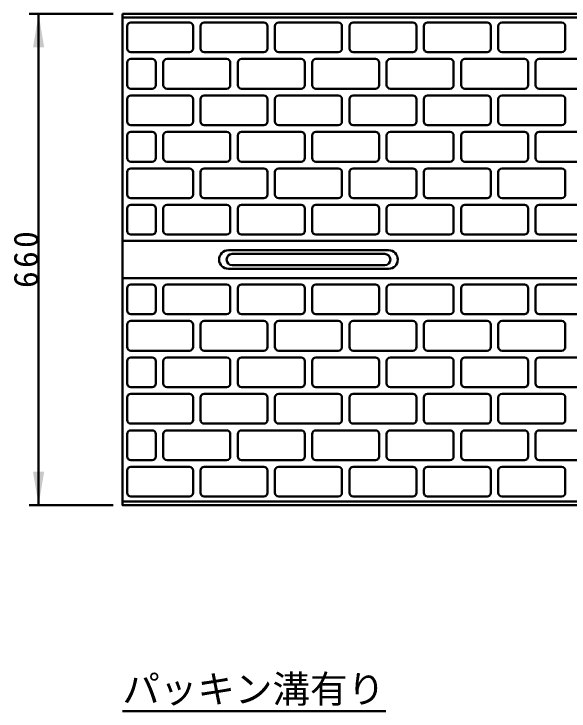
# Model space of a CAD drawing. Units: millimetres, scale not verified. Extents: x -2102 to 2102, y -1485 to 1485.
# Drawn here: x -44 to 552, y 300 to 1049 of the extents above; entities that cross this region are included whole.
import ezdxf
from ezdxf.enums import TextEntityAlignment as Align

# ---------------------------------------------------------------- set-up
doc = ezdxf.new("R2010")
doc.units = ezdxf.units.MM
doc.header["$LTSCALE"] = 5
doc.layers.add('0-0_V-nasSTD', color=7, linetype='Continuous', lineweight=35)
doc.layers.add('0-1_0', color=7, linetype='Continuous', lineweight=50)
doc.styles.add('ＭＳ ゴシック', font='')
doc.styles.get('ＭＳ ゴシック').set_extended_font_data('MS Gothic')

msp = doc.modelspace()

# ---------------------------------------------------------------- linework, layer by layer
at = {"layer": '0-0_V-nasSTD', "lineweight": 50}
for p, q in [((872.475, 1045.142), (72.475, 1045.142)), ((872.475, 805.142), (72.475, 805.142)), ((872.475, 765.142), (72.475, 765.142)), ((872.475, 525.142), (72.475, 525.142))]:
    msp.add_line(p, q, dxfattribs=at)
msp.add_lwpolyline([(72.475, 1049.142), (72.475, 521.142), (1672.475, 521.142), (1672.475, 1049.142)], close=True, dxfattribs=at)
at = {"layer": '0-0_V-nasSTD'}
for points in [[(-23.525, 1013.142), (-17.525, 1049.142), (-11.525, 1013.142)], [(-23.525, 557.142), (-17.525, 521.142), (-11.525, 557.142)]]:
    msp.add_solid(points, dxfattribs=at)
at = {"layer": '0-1_0'}
for p, q in [((62.475, 1049.142), (-27.525, 1049.142)), ((-17.525, 521.142), (-17.525, 1049.142)), ((77.675, 1011.942), (77.675, 1035.942)), ((81.675, 1039.942), (144.475, 1039.942)), ((148.475, 1035.942), (148.475, 1011.942)), ((156.475, 1011.942), (156.475, 1035.942)), ((160.475, 1039.942), (224.475, 1039.942)), ((228.475, 1035.942), (228.475, 1011.942)), ((236.475, 1011.942), (236.475, 1035.942)), ((240.475, 1039.942), (304.475, 1039.942)), ((308.475, 1035.942), (308.475, 1011.942)), ((316.475, 1011.942), (316.475, 1035.942)), ((320.475, 1039.942), (384.475, 1039.942)), ((388.475, 1035.942), (388.475, 1011.942)), ((396.475, 1011.942), (396.475, 1035.942)), ((400.475, 1039.942), (464.475, 1039.942)), ((468.475, 1035.942), (468.475, 1011.942)), ((476.475, 1011.942), (476.475, 1035.942)), ((480.475, 1039.942), (544.475, 1039.942)), ((548.475, 1035.942), (548.475, 1011.942)), ((144.475, 1007.942), (81.675, 1007.942)), ((224.475, 1007.942), (160.475, 1007.942)), ((304.475, 1007.942), (240.475, 1007.942)), ((384.475, 1007.942), (320.475, 1007.942)), ((464.475, 1007.942), (400.475, 1007.942)), ((544.475, 1007.942), (480.475, 1007.942)), ((77.675, 972.742), (77.675, 996.742)), ((81.675, 1000.742), (104.475, 1000.742)), ((108.475, 996.742), (108.475, 972.742)), ((116.475, 972.742), (116.475, 996.742)), ((120.475, 1000.742), (184.475, 1000.742)), ((188.475, 996.742), (188.475, 972.742)), ((196.475, 972.742), (196.475, 996.742)), ((200.475, 1000.742), (264.475, 1000.742)), ((268.475, 996.742), (268.475, 972.742)), ((276.475, 972.742), (276.475, 996.742)), ((280.475, 1000.742), (344.475, 1000.742)), ((348.475, 996.742), (348.475, 972.742)), ((356.475, 972.742), (356.475, 996.742)), ((360.475, 1000.742), (424.475, 1000.742)), ((428.475, 996.742), (428.475, 972.742)), ((436.475, 972.742), (436.475, 996.742)), ((440.475, 1000.742), (504.475, 1000.742)), ((508.475, 996.742), (508.475, 972.742)), ((516.475, 972.742), (516.475, 996.742)), ((520.475, 1000.742), (584.475, 1000.742)), ((104.475, 968.742), (81.675, 968.742)), ((184.475, 968.742), (120.475, 968.742)), ((264.475, 968.742), (200.475, 968.742)), ((344.475, 968.742), (280.475, 968.742)), ((424.475, 968.742), (360.475, 968.742)), ((504.475, 968.742), (440.475, 968.742)), ((584.475, 968.742), (520.475, 968.742)), ((81.675, 961.542), (144.475, 961.542)), ((160.475, 961.542), (224.475, 961.542)), ((240.475, 961.542), (304.475, 961.542)), ((320.475, 961.542), (384.475, 961.542)), ((400.475, 961.542), (464.475, 961.542)), ((480.475, 961.542), (544.475, 961.542)), ((77.675, 933.542), (77.675, 957.542)), ((148.475, 957.542), (148.475, 933.542)), ((156.475, 933.542), (156.475, 957.542)), ((228.475, 957.542), (228.475, 933.542)), ((236.475, 933.542), (236.475, 957.542)), ((308.475, 957.542), (308.475, 933.542)), ((316.475, 933.542), (316.475, 957.542)), ((388.475, 957.542), (388.475, 933.542)), ((396.475, 933.542), (396.475, 957.542)), ((468.475, 957.542), (468.475, 933.542)), ((476.475, 933.542), (476.475, 957.542)), ((548.475, 957.542), (548.475, 933.542)), ((144.475, 929.542), (81.675, 929.542)), ((224.475, 929.542), (160.475, 929.542)), ((304.475, 929.542), (240.475, 929.542)), ((384.475, 929.542), (320.475, 929.542)), ((464.475, 929.542), (400.475, 929.542)), ((544.475, 929.542), (480.475, 929.542)), ((81.675, 922.342), (104.475, 922.342)), ((120.475, 922.342), (184.475, 922.342)), ((200.475, 922.342), (264.475, 922.342)), ((280.475, 922.342), (344.475, 922.342)), ((360.475, 922.342), (424.475, 922.342)), ((440.475, 922.342), (504.475, 922.342)), ((520.475, 922.342), (584.475, 922.342)), ((77.675, 894.342), (77.675, 918.342)), ((108.475, 918.342), (108.475, 894.342)), ((116.475, 894.342), (116.475, 918.342)), ((188.475, 918.342), (188.475, 894.342)), ((196.475, 894.342), (196.475, 918.342)), ((268.475, 918.342), (268.475, 894.342)), ((276.475, 894.342), (276.475, 918.342)), ((348.475, 918.342), (348.475, 894.342)), ((356.475, 894.342), (356.475, 918.342)), ((428.475, 918.342), (428.475, 894.342)), ((436.475, 894.342), (436.475, 918.342)), ((508.475, 918.342), (508.475, 894.342)), ((516.475, 894.342), (516.475, 918.342)), ((104.475, 890.342), (81.675, 890.342)), ((184.475, 890.342), (120.475, 890.342)), ((264.475, 890.342), (200.475, 890.342)), ((344.475, 890.342), (280.475, 890.342)), ((424.475, 890.342), (360.475, 890.342)), ((504.475, 890.342), (440.475, 890.342)), ((584.475, 890.342), (520.475, 890.342)), ((77.675, 855.142), (77.675, 879.142)), ((81.675, 883.142), (144.475, 883.142)), ((148.475, 879.142), (148.475, 855.142)), ((156.475, 855.142), (156.475, 879.142)), ((160.475, 883.142), (224.475, 883.142)), ((228.475, 879.142), (228.475, 855.142)), ((236.475, 855.142), (236.475, 879.142)), ((240.475, 883.142), (304.475, 883.142)), ((308.475, 879.142), (308.475, 855.142)), ((316.475, 855.142), (316.475, 879.142)), ((320.475, 883.142), (384.475, 883.142)), ((388.475, 879.142), (388.475, 855.142)), ((396.475, 855.142), (396.475, 879.142)), ((400.475, 883.142), (464.475, 883.142)), ((468.475, 879.142), (468.475, 855.142)), ((476.475, 855.142), (476.475, 879.142)), ((480.475, 883.142), (544.475, 883.142)), ((548.475, 879.142), (548.475, 855.142)), ((144.475, 851.142), (81.675, 851.142)), ((224.475, 851.142), (160.475, 851.142)), ((304.475, 851.142), (240.475, 851.142)), ((384.475, 851.142), (320.475, 851.142)), ((464.475, 851.142), (400.475, 851.142)), ((544.475, 851.142), (480.475, 851.142)), ((77.675, 815.942), (77.675, 839.942)), ((81.675, 843.942), (104.475, 843.942)), ((108.475, 839.942), (108.475, 815.942)), ((116.475, 815.942), (116.475, 839.942)), ((120.475, 843.942), (184.475, 843.942)), ((188.475, 839.942), (188.475, 815.942)), ((196.475, 815.942), (196.475, 839.942)), ((200.475, 843.942), (264.475, 843.942)), ((268.475, 839.942), (268.475, 815.942)), ((276.475, 815.942), (276.475, 839.942)), ((280.475, 843.942), (344.475, 843.942)), ((348.475, 839.942), (348.475, 815.942)), ((356.475, 815.942), (356.475, 839.942)), ((360.475, 843.942), (424.475, 843.942)), ((428.475, 839.942), (428.475, 815.942)), ((436.475, 815.942), (436.475, 839.942)), ((440.475, 843.942), (504.475, 843.942)), ((508.475, 839.942), (508.475, 815.942)), ((516.475, 815.942), (516.475, 839.942)), ((520.475, 843.942), (584.475, 843.942)), ((104.475, 811.942), (81.675, 811.942)), ((184.475, 811.942), (120.475, 811.942)), ((264.475, 811.942), (200.475, 811.942)), ((344.475, 811.942), (280.475, 811.942)), ((424.475, 811.942), (360.475, 811.942)), ((504.475, 811.942), (440.475, 811.942)), ((584.475, 811.942), (520.475, 811.942)), ((358.475, 795.142), (186.475, 795.142)), ((190.475, 791.142), (354.475, 791.142)), ((186.475, 775.142), (358.475, 775.142)), ((190.475, 779.142), (354.475, 779.142)), ((104.475, 758.342), (81.675, 758.342)), ((184.475, 758.342), (120.475, 758.342)), ((264.475, 758.342), (200.475, 758.342)), ((344.475, 758.342), (280.475, 758.342)), ((424.475, 758.342), (360.475, 758.342)), ((504.475, 758.342), (440.475, 758.342)), ((584.475, 758.342), (520.475, 758.342)), ((77.675, 754.342), (77.675, 730.342)), ((108.475, 730.342), (108.475, 754.342)), ((116.475, 754.342), (116.475, 730.342)), ((188.475, 730.342), (188.475, 754.342)), ((196.475, 754.342), (196.475, 730.342)), ((268.475, 730.342), (268.475, 754.342)), ((276.475, 754.342), (276.475, 730.342)), ((348.475, 730.342), (348.475, 754.342)), ((356.475, 754.342), (356.475, 730.342)), ((428.475, 730.342), (428.475, 754.342)), ((436.475, 754.342), (436.475, 730.342)), ((508.475, 730.342), (508.475, 754.342)), ((516.475, 754.342), (516.475, 730.342)), ((81.675, 726.342), (104.475, 726.342)), ((120.475, 726.342), (184.475, 726.342)), ((200.475, 726.342), (264.475, 726.342)), ((280.475, 726.342), (344.475, 726.342)), ((360.475, 726.342), (424.475, 726.342)), ((440.475, 726.342), (504.475, 726.342)), ((520.475, 726.342), (584.475, 726.342)), ((77.675, 715.142), (77.675, 691.142)), ((144.475, 719.142), (81.675, 719.142)), ((148.475, 691.142), (148.475, 715.142)), ((156.475, 715.142), (156.475, 691.142)), ((224.475, 719.142), (160.475, 719.142)), ((228.475, 691.142), (228.475, 715.142)), ((236.475, 715.142), (236.475, 691.142)), ((304.475, 719.142), (240.475, 719.142)), ((308.475, 691.142), (308.475, 715.142)), ((316.475, 715.142), (316.475, 691.142)), ((384.475, 719.142), (320.475, 719.142)), ((388.475, 691.142), (388.475, 715.142)), ((396.475, 715.142), (396.475, 691.142)), ((464.475, 719.142), (400.475, 719.142)), ((468.475, 691.142), (468.475, 715.142)), ((476.475, 715.142), (476.475, 691.142)), ((544.475, 719.142), (480.475, 719.142)), ((548.475, 691.142), (548.475, 715.142)), ((81.675, 687.142), (144.475, 687.142)), ((160.475, 687.142), (224.475, 687.142)), ((240.475, 687.142), (304.475, 687.142)), ((320.475, 687.142), (384.475, 687.142)), ((400.475, 687.142), (464.475, 687.142)), ((480.475, 687.142), (544.475, 687.142)), ((77.675, 675.942), (77.675, 651.942)), ((104.475, 679.942), (81.675, 679.942)), ((108.475, 651.942), (108.475, 675.942)), ((116.475, 675.942), (116.475, 651.942)), ((184.475, 679.942), (120.475, 679.942)), ((188.475, 651.942), (188.475, 675.942)), ((196.475, 675.942), (196.475, 651.942)), ((264.475, 679.942), (200.475, 679.942)), ((268.475, 651.942), (268.475, 675.942)), ((276.475, 675.942), (276.475, 651.942)), ((344.475, 679.942), (280.475, 679.942)), ((348.475, 651.942), (348.475, 675.942)), ((356.475, 675.942), (356.475, 651.942)), ((424.475, 679.942), (360.475, 679.942)), ((428.475, 651.942), (428.475, 675.942)), ((436.475, 675.942), (436.475, 651.942)), ((504.475, 679.942), (440.475, 679.942)), ((508.475, 651.942), (508.475, 675.942)), ((516.475, 675.942), (516.475, 651.942)), ((584.475, 679.942), (520.475, 679.942)), ((81.675, 647.942), (104.475, 647.942)), ((120.475, 647.942), (184.475, 647.942)), ((200.475, 647.942), (264.475, 647.942)), ((280.475, 647.942), (344.475, 647.942)), ((360.475, 647.942), (424.475, 647.942)), ((440.475, 647.942), (504.475, 647.942)), ((520.475, 647.942), (584.475, 647.942)), ((144.475, 640.742), (81.675, 640.742)), ((224.475, 640.742), (160.475, 640.742)), ((304.475, 640.742), (240.475, 640.742)), ((384.475, 640.742), (320.475, 640.742)), ((464.475, 640.742), (400.475, 640.742)), ((544.475, 640.742), (480.475, 640.742)), ((77.675, 636.742), (77.675, 612.742)), ((148.475, 612.742), (148.475, 636.742)), ((156.475, 636.742), (156.475, 612.742)), ((228.475, 612.742), (228.475, 636.742)), ((236.475, 636.742), (236.475, 612.742)), ((308.475, 612.742), (308.475, 636.742)), ((316.475, 636.742), (316.475, 612.742)), ((388.475, 612.742), (388.475, 636.742)), ((396.475, 636.742), (396.475, 612.742)), ((468.475, 612.742), (468.475, 636.742)), ((476.475, 636.742), (476.475, 612.742)), ((548.475, 612.742), (548.475, 636.742)), ((81.675, 608.742), (144.475, 608.742)), ((160.475, 608.742), (224.475, 608.742)), ((240.475, 608.742), (304.475, 608.742)), ((320.475, 608.742), (384.475, 608.742)), ((400.475, 608.742), (464.475, 608.742)), ((480.475, 608.742), (544.475, 608.742)), ((104.475, 601.542), (81.675, 601.542)), ((184.475, 601.542), (120.475, 601.542)), ((264.475, 601.542), (200.475, 601.542)), ((344.475, 601.542), (280.475, 601.542)), ((424.475, 601.542), (360.475, 601.542)), ((504.475, 601.542), (440.475, 601.542)), ((584.475, 601.542), (520.475, 601.542)), ((77.675, 597.542), (77.675, 573.542)), ((108.475, 573.542), (108.475, 597.542)), ((116.475, 597.542), (116.475, 573.542)), ((188.475, 573.542), (188.475, 597.542)), ((196.475, 597.542), (196.475, 573.542)), ((268.475, 573.542), (268.475, 597.542)), ((276.475, 597.542), (276.475, 573.542)), ((348.475, 573.542), (348.475, 597.542)), ((356.475, 597.542), (356.475, 573.542)), ((428.475, 573.542), (428.475, 597.542)), ((436.475, 597.542), (436.475, 573.542)), ((508.475, 573.542), (508.475, 597.542)), ((516.475, 597.542), (516.475, 573.542)), ((81.675, 569.542), (104.475, 569.542)), ((120.475, 569.542), (184.475, 569.542)), ((200.475, 569.542), (264.475, 569.542)), ((280.475, 569.542), (344.475, 569.542)), ((360.475, 569.542), (424.475, 569.542)), ((440.475, 569.542), (504.475, 569.542)), ((520.475, 569.542), (584.475, 569.542)), ((144.475, 562.342), (81.675, 562.342)), ((224.475, 562.342), (160.475, 562.342)), ((304.475, 562.342), (240.475, 562.342)), ((384.475, 562.342), (320.475, 562.342)), ((464.475, 562.342), (400.475, 562.342)), ((544.475, 562.342), (480.475, 562.342)), ((77.675, 558.342), (77.675, 534.342)), ((148.475, 534.342), (148.475, 558.342)), ((156.475, 558.342), (156.475, 534.342)), ((228.475, 534.342), (228.475, 558.342)), ((236.475, 558.342), (236.475, 534.342)), ((308.475, 534.342), (308.475, 558.342)), ((316.475, 558.342), (316.475, 534.342)), ((388.475, 534.342), (388.475, 558.342)), ((396.475, 558.342), (396.475, 534.342)), ((468.475, 534.342), (468.475, 558.342)), ((476.475, 558.342), (476.475, 534.342)), ((548.475, 534.342), (548.475, 558.342)), ((81.675, 530.342), (144.475, 530.342)), ((160.475, 530.342), (224.475, 530.342)), ((240.475, 530.342), (304.475, 530.342)), ((320.475, 530.342), (384.475, 530.342)), ((400.475, 530.342), (464.475, 530.342)), ((480.475, 530.342), (544.475, 530.342)), ((62.475, 521.142), (-27.525, 521.142)), ((72.475, 299.815), (355.682, 299.815))]:
    msp.add_line(p, q, dxfattribs=at)
for centre, radius, start, end in [((81.675, 1035.942), 4, 90, 180), ((144.475, 1035.942), 4, 0, 90), ((160.475, 1035.942), 4, 90, 180), ((224.475, 1035.942), 4, 0, 90), ((240.475, 1035.942), 4, 90, 180), ((304.475, 1035.942), 4, 0, 90), ((320.475, 1035.942), 4, 90, 180), ((384.475, 1035.942), 4, 0, 90), ((400.475, 1035.942), 4, 90, 180), ((464.475, 1035.942), 4, 0, 90), ((480.475, 1035.942), 4, 90, 180), ((544.475, 1035.942), 4, 0, 90), ((81.675, 1011.942), 4, 180, 270), ((144.475, 1011.942), 4, 270, 0), ((160.475, 1011.942), 4, 180, 270), ((224.475, 1011.942), 4, 270, 0), ((240.475, 1011.942), 4, 180, 270), ((304.475, 1011.942), 4, 270, 0), ((320.475, 1011.942), 4, 180, 270), ((384.475, 1011.942), 4, 270, 0), ((400.475, 1011.942), 4, 180, 270), ((464.475, 1011.942), 4, 270, 0), ((480.475, 1011.942), 4, 180, 270), ((544.475, 1011.942), 4, 270, 0), ((81.675, 996.742), 4, 90, 180), ((104.475, 996.742), 4, 0, 90), ((120.475, 996.742), 4, 90, 180), ((184.475, 996.742), 4, 0, 90), ((200.475, 996.742), 4, 90, 180), ((264.475, 996.742), 4, 0, 90), ((280.475, 996.742), 4, 90, 180), ((344.475, 996.742), 4, 0, 90), ((360.475, 996.742), 4, 90, 180), ((424.475, 996.742), 4, 0, 90), ((440.475, 996.742), 4, 90, 180), ((504.475, 996.742), 4, 0, 90), ((520.475, 996.742), 4, 90, 180), ((81.675, 972.742), 4, 180, 270), ((104.475, 972.742), 4, 270, 0), ((120.475, 972.742), 4, 180, 270), ((184.475, 972.742), 4, 270, 0), ((200.475, 972.742), 4, 180, 270), ((264.475, 972.742), 4, 270, 0), ((280.475, 972.742), 4, 180, 270), ((344.475, 972.742), 4, 270, 0), ((360.475, 972.742), 4, 180, 270), ((424.475, 972.742), 4, 270, 0), ((440.475, 972.742), 4, 180, 270), ((504.475, 972.742), 4, 270, 0), ((520.475, 972.742), 4, 180, 270), ((81.675, 957.542), 4, 90, 180), ((144.475, 957.542), 4, 0, 90), ((160.475, 957.542), 4, 90, 180), ((224.475, 957.542), 4, 0, 90), ((240.475, 957.542), 4, 90, 180), ((304.475, 957.542), 4, 0, 90), ((320.475, 957.542), 4, 90, 180), ((384.475, 957.542), 4, 0, 90), ((400.475, 957.542), 4, 90, 180), ((464.475, 957.542), 4, 0, 90), ((480.475, 957.542), 4, 90, 180), ((544.475, 957.542), 4, 0, 90), ((81.675, 933.542), 4, 180, 270), ((144.475, 933.542), 4, 270, 0), ((160.475, 933.542), 4, 180, 270), ((224.475, 933.542), 4, 270, 0), ((240.475, 933.542), 4, 180, 270), ((304.475, 933.542), 4, 270, 0), ((320.475, 933.542), 4, 180, 270), ((384.475, 933.542), 4, 270, 0), ((400.475, 933.542), 4, 180, 270), ((464.475, 933.542), 4, 270, 0), ((480.475, 933.542), 4, 180, 270), ((544.475, 933.542), 4, 270, 0), ((81.675, 918.342), 4, 90, 180), ((104.475, 918.342), 4, 0, 90), ((120.475, 918.342), 4, 90, 180), ((184.475, 918.342), 4, 0, 90), ((200.475, 918.342), 4, 90, 180), ((264.475, 918.342), 4, 0, 90), ((280.475, 918.342), 4, 90, 180), ((344.475, 918.342), 4, 0, 90), ((360.475, 918.342), 4, 90, 180), ((424.475, 918.342), 4, 0, 90), ((440.475, 918.342), 4, 90, 180), ((504.475, 918.342), 4, 0, 90), ((520.475, 918.342), 4, 90, 180), ((81.675, 894.342), 4, 180, 270), ((104.475, 894.342), 4, 270, 0), ((120.475, 894.342), 4, 180, 270), ((184.475, 894.342), 4, 270, 0), ((200.475, 894.342), 4, 180, 270), ((264.475, 894.342), 4, 270, 0), ((280.475, 894.342), 4, 180, 270), ((344.475, 894.342), 4, 270, 0), ((360.475, 894.342), 4, 180, 270), ((424.475, 894.342), 4, 270, 0), ((440.475, 894.342), 4, 180, 270), ((504.475, 894.342), 4, 270, 0), ((520.475, 894.342), 4, 180, 270), ((81.675, 879.142), 4, 90, 180), ((144.475, 879.142), 4, 0, 90), ((160.475, 879.142), 4, 90, 180), ((224.475, 879.142), 4, 0, 90), ((240.475, 879.142), 4, 90, 180), ((304.475, 879.142), 4, 0, 90), ((320.475, 879.142), 4, 90, 180), ((384.475, 879.142), 4, 0, 90), ((400.475, 879.142), 4, 90, 180), ((464.475, 879.142), 4, 0, 90), ((480.475, 879.142), 4, 90, 180), ((544.475, 879.142), 4, 0, 90), ((81.675, 855.142), 4, 180, 270), ((144.475, 855.142), 4, 270, 0), ((160.475, 855.142), 4, 180, 270), ((224.475, 855.142), 4, 270, 0), ((240.475, 855.142), 4, 180, 270), ((304.475, 855.142), 4, 270, 0), ((320.475, 855.142), 4, 180, 270), ((384.475, 855.142), 4, 270, 0), ((400.475, 855.142), 4, 180, 270), ((464.475, 855.142), 4, 270, 0), ((480.475, 855.142), 4, 180, 270), ((544.475, 855.142), 4, 270, 0), ((81.675, 839.942), 4, 90, 180), ((104.475, 839.942), 4, 0, 90), ((120.475, 839.942), 4, 90, 180), ((184.475, 839.942), 4, 0, 90), ((200.475, 839.942), 4, 90, 180), ((264.475, 839.942), 4, 0, 90), ((280.475, 839.942), 4, 90, 180), ((344.475, 839.942), 4, 0, 90), ((360.475, 839.942), 4, 90, 180), ((424.475, 839.942), 4, 0, 90), ((440.475, 839.942), 4, 90, 180), ((504.475, 839.942), 4, 0, 90), ((520.475, 839.942), 4, 90, 180), ((81.675, 815.942), 4, 180, 270), ((104.475, 815.942), 4, 270, 0), ((120.475, 815.942), 4, 180, 270), ((184.475, 815.942), 4, 270, 0), ((200.475, 815.942), 4, 180, 270), ((264.475, 815.942), 4, 270, 0), ((280.475, 815.942), 4, 180, 270), ((344.475, 815.942), 4, 270, 0), ((360.475, 815.942), 4, 180, 270), ((424.475, 815.942), 4, 270, 0), ((440.475, 815.942), 4, 180, 270), ((504.475, 815.942), 4, 270, 0), ((520.475, 815.942), 4, 180, 270), ((186.475, 785.142), 10, 90, 270), ((358.475, 785.142), 10, 270, 90), ((190.475, 785.142), 6, 90, 270), ((354.475, 785.142), 6, 270, 90), ((81.675, 754.342), 4, 90, 180), ((104.475, 754.342), 4, 0, 90), ((120.475, 754.342), 4, 90, 180), ((184.475, 754.342), 4, 0, 90), ((200.475, 754.342), 4, 90, 180), ((264.475, 754.342), 4, 0, 90), ((280.475, 754.342), 4, 90, 180), ((344.475, 754.342), 4, 0, 90), ((360.475, 754.342), 4, 90, 180), ((424.475, 754.342), 4, 0, 90), ((440.475, 754.342), 4, 90, 180), ((504.475, 754.342), 4, 0, 90), ((520.475, 754.342), 4, 90, 180), ((81.675, 730.342), 4, 180, 270), ((104.475, 730.342), 4, 270, 0), ((120.475, 730.342), 4, 180, 270), ((184.475, 730.342), 4, 270, 0), ((200.475, 730.342), 4, 180, 270), ((264.475, 730.342), 4, 270, 0), ((280.475, 730.342), 4, 180, 270), ((344.475, 730.342), 4, 270, 0), ((360.475, 730.342), 4, 180, 270), ((424.475, 730.342), 4, 270, 0), ((440.475, 730.342), 4, 180, 270), ((504.475, 730.342), 4, 270, 0), ((520.475, 730.342), 4, 180, 270), ((81.675, 715.142), 4, 90, 180), ((144.475, 715.142), 4, 0, 90), ((160.475, 715.142), 4, 90, 180), ((224.475, 715.142), 4, 0, 90), ((240.475, 715.142), 4, 90, 180), ((304.475, 715.142), 4, 0, 90), ((320.475, 715.142), 4, 90, 180), ((384.475, 715.142), 4, 0, 90), ((400.475, 715.142), 4, 90, 180), ((464.475, 715.142), 4, 0, 90), ((480.475, 715.142), 4, 90, 180), ((544.475, 715.142), 4, 0, 90), ((81.675, 691.142), 4, 180, 270), ((144.475, 691.142), 4, 270, 0), ((160.475, 691.142), 4, 180, 270), ((224.475, 691.142), 4, 270, 0), ((240.475, 691.142), 4, 180, 270), ((304.475, 691.142), 4, 270, 0), ((320.475, 691.142), 4, 180, 270), ((384.475, 691.142), 4, 270, 0), ((400.475, 691.142), 4, 180, 270), ((464.475, 691.142), 4, 270, 0), ((480.475, 691.142), 4, 180, 270), ((544.475, 691.142), 4, 270, 0), ((81.675, 675.942), 4, 90, 180), ((104.475, 675.942), 4, 0, 90), ((120.475, 675.942), 4, 90, 180), ((184.475, 675.942), 4, 0, 90), ((200.475, 675.942), 4, 90, 180), ((264.475, 675.942), 4, 0, 90), ((280.475, 675.942), 4, 90, 180), ((344.475, 675.942), 4, 0, 90), ((360.475, 675.942), 4, 90, 180), ((424.475, 675.942), 4, 0, 90), ((440.475, 675.942), 4, 90, 180), ((504.475, 675.942), 4, 0, 90), ((520.475, 675.942), 4, 90, 180), ((81.675, 651.942), 4, 180, 270), ((104.475, 651.942), 4, 270, 0), ((120.475, 651.942), 4, 180, 270), ((184.475, 651.942), 4, 270, 0), ((200.475, 651.942), 4, 180, 270), ((264.475, 651.942), 4, 270, 0), ((280.475, 651.942), 4, 180, 270), ((344.475, 651.942), 4, 270, 0), ((360.475, 651.942), 4, 180, 270), ((424.475, 651.942), 4, 270, 0), ((440.475, 651.942), 4, 180, 270), ((504.475, 651.942), 4, 270, 0), ((520.475, 651.942), 4, 180, 270), ((81.675, 636.742), 4, 90, 180), ((144.475, 636.742), 4, 0, 90), ((160.475, 636.742), 4, 90, 180), ((224.475, 636.742), 4, 0, 90), ((240.475, 636.742), 4, 90, 180), ((304.475, 636.742), 4, 0, 90), ((320.475, 636.742), 4, 90, 180), ((384.475, 636.742), 4, 0, 90), ((400.475, 636.742), 4, 90, 180), ((464.475, 636.742), 4, 0, 90), ((480.475, 636.742), 4, 90, 180), ((544.475, 636.742), 4, 0, 90), ((81.675, 612.742), 4, 180, 270), ((144.475, 612.742), 4, 270, 0), ((160.475, 612.742), 4, 180, 270), ((224.475, 612.742), 4, 270, 0), ((240.475, 612.742), 4, 180, 270), ((304.475, 612.742), 4, 270, 0), ((320.475, 612.742), 4, 180, 270), ((384.475, 612.742), 4, 270, 0), ((400.475, 612.742), 4, 180, 270), ((464.475, 612.742), 4, 270, 0), ((480.475, 612.742), 4, 180, 270), ((544.475, 612.742), 4, 270, 0), ((81.675, 597.542), 4, 90, 180), ((104.475, 597.542), 4, 0, 90), ((120.475, 597.542), 4, 90, 180), ((184.475, 597.542), 4, 0, 90), ((200.475, 597.542), 4, 90, 180), ((264.475, 597.542), 4, 0, 90), ((280.475, 597.542), 4, 90, 180), ((344.475, 597.542), 4, 0, 90), ((360.475, 597.542), 4, 90, 180), ((424.475, 597.542), 4, 0, 90), ((440.475, 597.542), 4, 90, 180), ((504.475, 597.542), 4, 0, 90), ((520.475, 597.542), 4, 90, 180), ((81.675, 573.542), 4, 180, 270), ((104.475, 573.542), 4, 270, 0), ((120.475, 573.542), 4, 180, 270), ((184.475, 573.542), 4, 270, 0), ((200.475, 573.542), 4, 180, 270), ((264.475, 573.542), 4, 270, 0), ((280.475, 573.542), 4, 180, 270), ((344.475, 573.542), 4, 270, 0), ((360.475, 573.542), 4, 180, 270), ((424.475, 573.542), 4, 270, 0), ((440.475, 573.542), 4, 180, 270), ((504.475, 573.542), 4, 270, 0), ((520.475, 573.542), 4, 180, 270), ((81.675, 558.342), 4, 90, 180), ((144.475, 558.342), 4, 0, 90), ((160.475, 558.342), 4, 90, 180), ((224.475, 558.342), 4, 0, 90), ((240.475, 558.342), 4, 90, 180), ((304.475, 558.342), 4, 0, 90), ((320.475, 558.342), 4, 90, 180), ((384.475, 558.342), 4, 0, 90), ((400.475, 558.342), 4, 90, 180), ((464.475, 558.342), 4, 0, 90), ((480.475, 558.342), 4, 90, 180), ((544.475, 558.342), 4, 0, 90), ((81.675, 534.342), 4, 180, 270), ((144.475, 534.342), 4, 270, 0), ((160.475, 534.342), 4, 180, 270), ((224.475, 534.342), 4, 270, 0), ((240.475, 534.342), 4, 180, 270), ((304.475, 534.342), 4, 270, 0), ((320.475, 534.342), 4, 180, 270), ((384.475, 534.342), 4, 270, 0), ((400.475, 534.342), 4, 180, 270), ((464.475, 534.342), 4, 270, 0), ((480.475, 534.342), 4, 180, 270), ((544.475, 534.342), 4, 270, 0)]:
    msp.add_arc(centre, radius, start, end, dxfattribs=at)

# ---------------------------------------------------------------- texts
at = {"layer": '0-0_V-nasSTD', "style": 'ＭＳ ゴシック'}
msp.add_text('パッキン溝有り', height=29.56, dxfattribs=at).set_placement((72.475, 299.815), align=Align.BOTTOM_LEFT)
at = {"layer": '0-0_V-nasSTD', "insert": (-17.525, 754.542), "char_height": 26.39, "attachment_point": 7, "rotation": 90, "style": 'ＭＳ ゴシック'}
msp.add_mtext('\\T1.2;660', dxfattribs=at)

doc.saveas('drawing.dxf')
